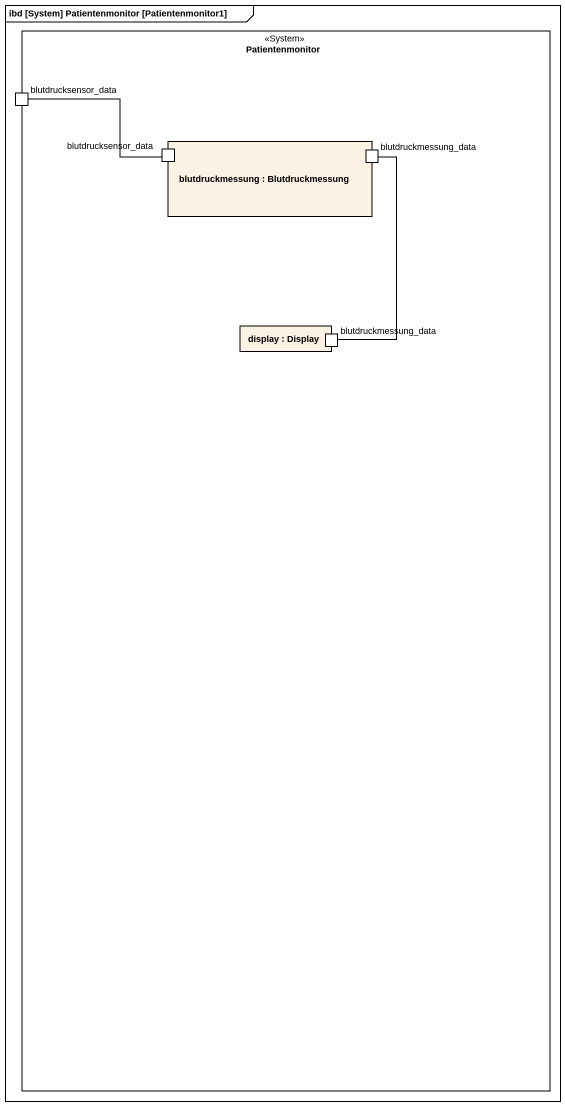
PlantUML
@startuml
mainframe ibd [System] Patientenmonitor [Patientenmonitor1]
rectangle Patientenmonitor <<System>> {
  port blutdrucksensor_data
  rectangle "blutdruckmessung : Blutdruckmessung" as blutdruckmessung {
    port "blutdrucksensor_data" as blutdrucksensor_data_2
    port blutdruckmessung_data
  }
  rectangle "display : Display" as display {
    port "blutdruckmessung_data" as blutdruckmessung_data_2
  }
}
blutdrucksensor_data -right- blutdrucksensor_data_2
blutdruckmessung_data -- blutdruckmessung_data_2
@enduml
